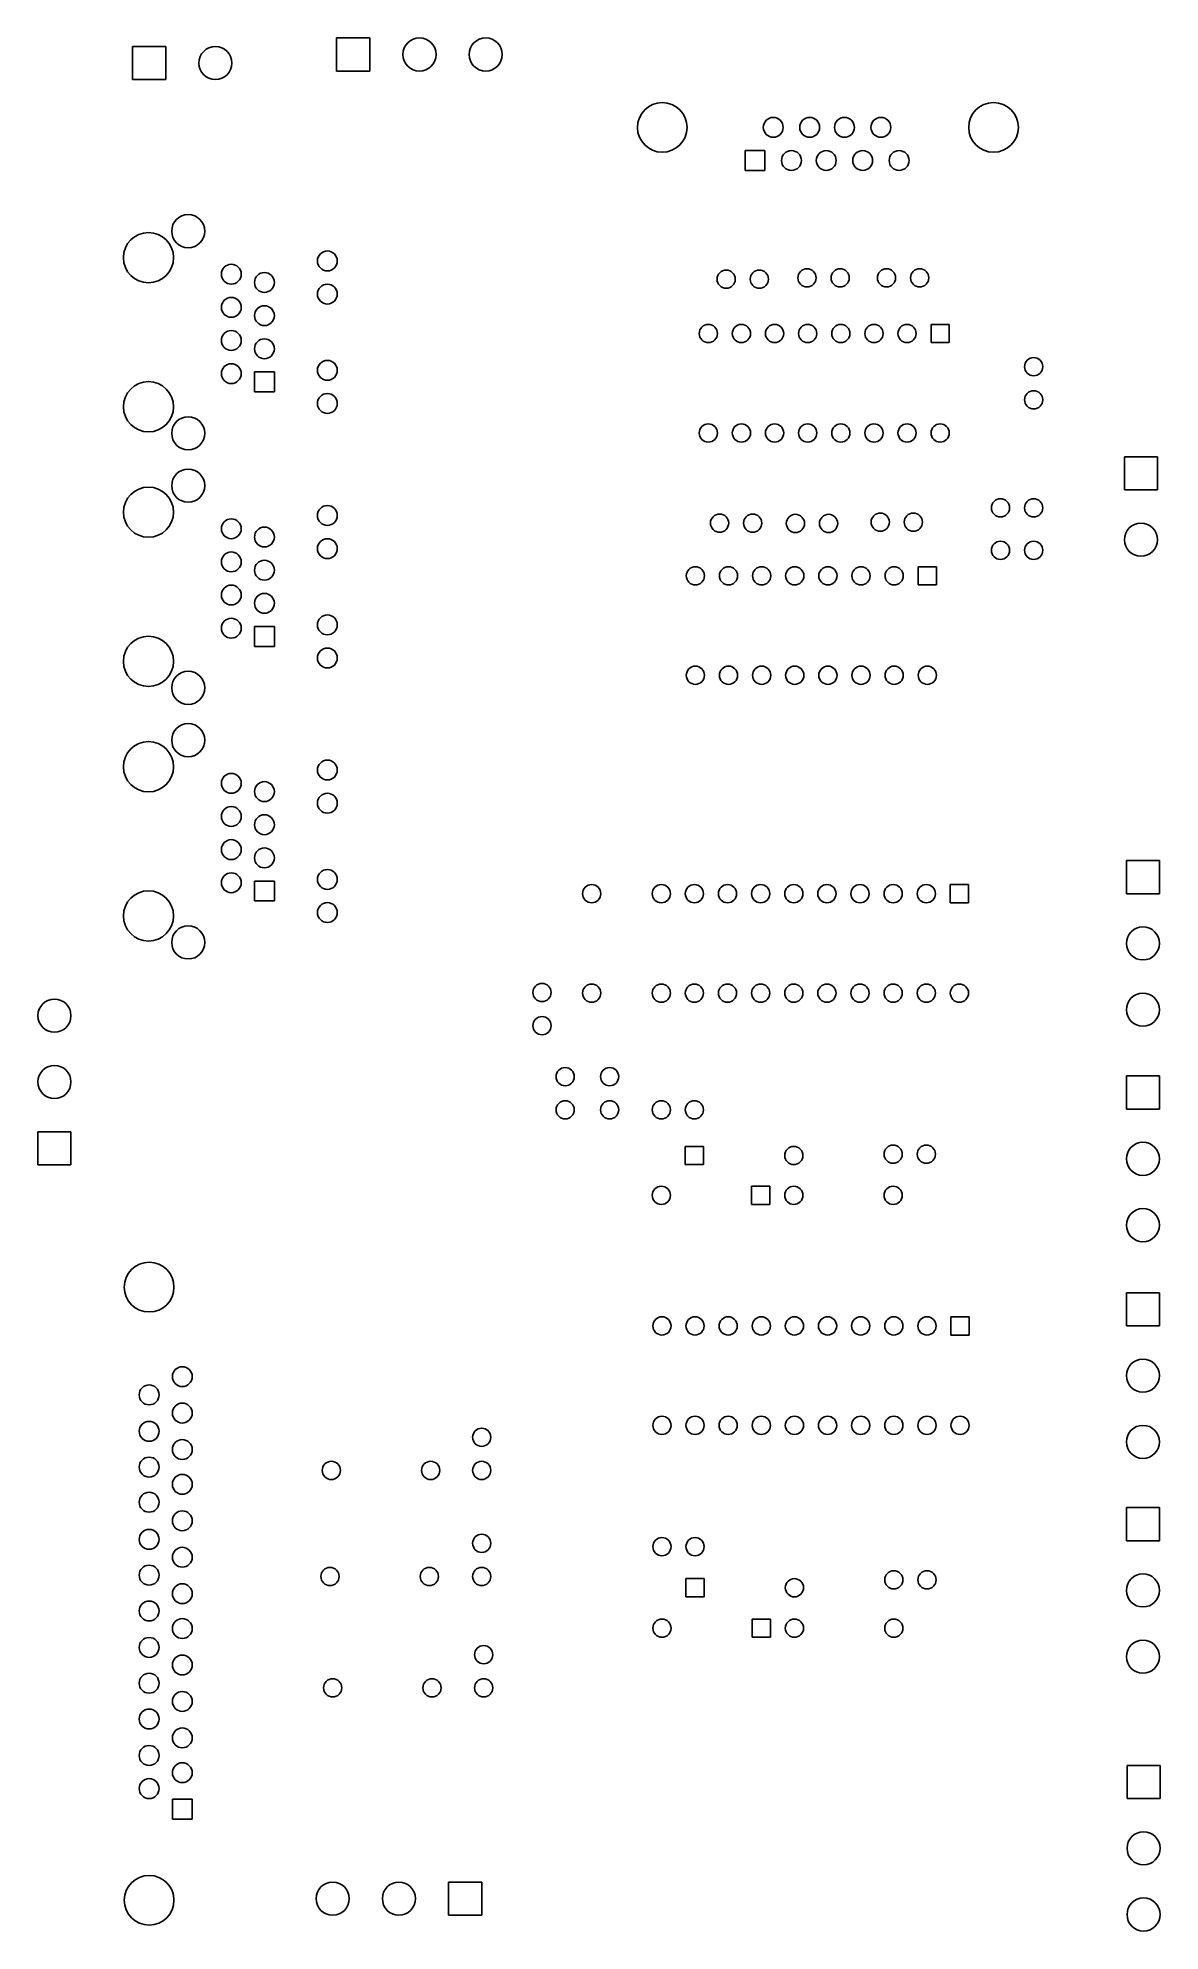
# Model space of a CAD drawing. Extents: x 29 to 115, y -187 to -42.
import ezdxf

# ---------------------------------------------------------------- set-up
doc = ezdxf.new("R2010")
doc.units = 0
doc.header["$MEASUREMENT"] = 0
doc.layers.add('BLACK', color=250, linetype='CONTINUOUS')

msp = doc.modelspace()

# ---------------------------------------------------------------- linework, layer by layer
at = {"layer": 'BLACK'}
for p, q in [((51.9684, -41.5036), (51.9684, -44.0436)), ((54.5084, -41.5036), (51.9684, -41.5036)), ((54.5084, -44.0436), (54.5084, -41.5036)), ((36.322, -42.164), (36.322, -44.704)), ((38.862, -42.164), (36.322, -42.164)), ((38.862, -44.704), (38.862, -42.164)), ((36.322, -44.704), (38.862, -44.704)), ((51.9684, -44.0436), (54.5084, -44.0436)), ((83.2866, -50.1396), (83.2866, -51.6636)), ((84.8106, -50.1396), (83.2866, -50.1396)), ((84.8106, -51.6636), (84.8106, -50.1396)), ((83.2866, -51.6636), (84.8106, -51.6636)), ((98.9457, -63.4619), (97.5487, -63.4619)), ((97.5487, -63.4619), (97.5487, -64.8589)), ((98.9457, -64.8589), (98.9457, -63.4619)), ((97.5487, -64.8589), (98.9457, -64.8589)), ((47.1932, -67.1068), (45.6692, -67.1068)), ((45.6692, -67.1068), (45.6692, -68.6308)), ((47.1932, -68.6308), (47.1932, -67.1068)), ((45.6692, -68.6308), (47.1932, -68.6308)), ((114.91, -73.6092), (112.37, -73.6092)), ((112.37, -73.6092), (112.37, -76.1492)), ((114.91, -76.1492), (114.91, -73.6092)), ((112.37, -76.1492), (114.91, -76.1492)), ((97.9551, -82.0293), (96.5581, -82.0293)), ((96.5581, -82.0293), (96.5581, -83.4263)), ((97.9551, -83.4263), (97.9551, -82.0293)), ((96.5581, -83.4263), (97.9551, -83.4263)), ((47.1932, -86.614), (45.6692, -86.614)), ((45.6692, -86.614), (45.6692, -88.138)), ((47.1932, -88.138), (47.1932, -86.614)), ((45.6692, -88.138), (47.1932, -88.138)), ((115.062, -104.546), (112.522, -104.546)), ((112.522, -104.546), (112.522, -107.086)), ((115.062, -107.086), (115.062, -104.546)), ((47.1932, -106.121), (45.6692, -106.121)), ((45.6692, -106.121), (45.6692, -107.645)), ((47.1932, -107.645), (47.1932, -106.121)), ((100.419, -106.388), (99.0219, -106.388)), ((99.0219, -106.388), (99.0219, -107.785)), ((100.419, -107.785), (100.419, -106.388)), ((112.522, -107.086), (115.062, -107.086)), ((45.6692, -107.645), (47.1932, -107.645)), ((99.0219, -107.785), (100.419, -107.785)), ((115.062, -121.056), (112.522, -121.056)), ((112.522, -121.056), (112.522, -123.596)), ((115.062, -123.596), (115.062, -121.056)), ((112.522, -123.596), (115.062, -123.596)), ((31.5976, -125.324), (29.0576, -125.324)), ((29.0576, -125.324), (29.0576, -127.864)), ((31.5976, -127.864), (31.5976, -125.324)), ((80.0989, -126.454), (78.7019, -126.454)), ((78.7019, -126.454), (78.7019, -127.851)), ((80.0989, -127.851), (80.0989, -126.454)), ((29.0576, -127.864), (31.5976, -127.864)), ((78.7019, -127.851), (80.0989, -127.851)), ((83.7819, -129.502), (83.7819, -130.899)), ((85.1789, -129.502), (83.7819, -129.502)), ((85.1789, -130.899), (85.1789, -129.502)), ((83.7819, -130.899), (85.1789, -130.899)), ((115.062, -137.668), (112.522, -137.668)), ((112.522, -137.668), (112.522, -140.208)), ((115.062, -140.208), (115.062, -137.668)), ((100.47, -139.51), (99.0727, -139.51)), ((99.0727, -139.51), (99.0727, -140.907)), ((100.47, -140.907), (100.47, -139.51)), ((112.522, -140.208), (115.062, -140.208)), ((99.0727, -140.907), (100.47, -140.907)), ((115.062, -154.127), (112.522, -154.127)), ((112.522, -154.127), (112.522, -156.667)), ((115.062, -156.667), (115.062, -154.127)), ((112.522, -156.667), (115.062, -156.667)), ((80.1497, -159.576), (78.7527, -159.576)), ((78.7527, -159.576), (78.7527, -160.973)), ((80.1497, -160.973), (80.1497, -159.576)), ((78.7527, -160.973), (80.1497, -160.973)), ((83.8327, -162.674), (83.8327, -164.071)), ((85.2297, -162.674), (83.8327, -162.674)), ((85.2297, -164.071), (85.2297, -162.674)), ((83.8327, -164.071), (85.2297, -164.071)), ((115.113, -173.888), (112.573, -173.888)), ((112.573, -173.888), (112.573, -176.428)), ((115.113, -176.428), (115.113, -173.888)), ((40.894, -176.479), (39.37, -176.479)), ((39.37, -176.479), (39.37, -178.003)), ((40.894, -178.003), (40.894, -176.479)), ((112.573, -176.428), (115.113, -176.428)), ((39.37, -178.003), (40.894, -178.003)), ((63.0936, -182.829), (60.5536, -182.829)), ((60.5536, -182.829), (60.5536, -185.369)), ((63.0936, -185.369), (63.0936, -182.829)), ((60.5536, -185.369), (63.0936, -185.369))]:
    msp.add_line(p, q, dxfattribs=at)
for centre, radius in [((58.3184, -42.7736), 1.27), ((63.3984, -42.7736), 1.27), ((42.672, -43.434), 1.27), ((76.9366, -48.3616), 1.905), ((85.4456, -48.3616), 0.762), ((88.2396, -48.3616), 0.762), ((90.9066, -48.3616), 0.762), ((93.7006, -48.3616), 0.762), ((102.337, -48.3616), 1.905), ((86.8426, -50.9016), 0.762), ((89.5096, -50.9016), 0.762), ((92.3036, -50.9016), 0.762), ((95.0976, -50.9016), 0.762), ((40.5892, -56.3118), 1.27), ((37.5412, -58.3438), 1.9253), ((51.2572, -58.5978), 0.762), ((43.8912, -59.6138), 0.762), ((81.8388, -59.9948), 0.6985), ((84.3788, -59.9948), 0.6985), ((88.0364, -59.8932), 0.6985), ((90.5764, -59.8932), 0.6985), ((94.1324, -59.8932), 0.6985), ((96.6724, -59.8932), 0.6985), ((46.4312, -60.2488), 0.762), ((51.2572, -61.1378), 0.762), ((43.8912, -62.1538), 0.762), ((46.4312, -62.7888), 0.762), ((80.4672, -64.1604), 0.6985), ((83.0072, -64.1604), 0.6985), ((85.5472, -64.1604), 0.6985), ((88.0872, -64.1604), 0.6985), ((90.6272, -64.1604), 0.6985), ((93.1672, -64.1604), 0.6985), ((95.7072, -64.1604), 0.6985), ((43.8912, -64.6938), 0.762), ((46.4312, -65.3288), 0.762), ((43.8912, -67.2338), 0.762), ((51.2572, -66.9798), 0.762), ((105.41, -66.7004), 0.6985), ((37.5412, -69.7738), 1.9253), ((51.2572, -69.5198), 0.762), ((105.41, -69.2404), 0.6985), ((40.5892, -71.8058), 1.27), ((80.4672, -71.7804), 0.6985), ((83.0072, -71.7804), 0.6985), ((85.5472, -71.7804), 0.6985), ((88.0872, -71.7804), 0.6985), ((90.6272, -71.7804), 0.6985), ((93.1672, -71.7804), 0.6985), ((95.7072, -71.7804), 0.6985), ((98.2472, -71.7804), 0.6985), ((40.5892, -75.819), 1.27), ((37.5412, -77.851), 1.9253), ((102.87, -77.5208), 0.6985), ((105.41, -77.5208), 0.6985), ((51.2572, -78.105), 0.762), ((81.3308, -78.6892), 0.6985), ((83.8708, -78.6892), 0.6985), ((87.1474, -78.7146), 0.6985), ((89.6874, -78.7146), 0.6985), ((93.6498, -78.613), 0.6985), ((96.1898, -78.613), 0.6985), ((43.8912, -79.121), 0.762), ((46.4312, -79.756), 0.762), ((113.64, -79.9592), 1.27), ((43.8912, -81.661), 0.762), ((51.2572, -80.645), 0.762), ((102.87, -80.772), 0.6985), ((105.41, -80.772), 0.6985), ((46.4312, -82.296), 0.762), ((79.4766, -82.7278), 0.6985), ((82.0166, -82.7278), 0.6985), ((84.5566, -82.7278), 0.6985), ((87.0966, -82.7278), 0.6985), ((89.6366, -82.7278), 0.6985), ((92.1766, -82.7278), 0.6985), ((94.7166, -82.7278), 0.6985), ((43.8912, -84.201), 0.762), ((46.4312, -84.836), 0.762), ((43.8912, -86.741), 0.762), ((51.2572, -86.487), 0.762), ((37.5412, -89.281), 1.9253), ((51.2572, -89.027), 0.762), ((79.4766, -90.3478), 0.6985), ((82.0166, -90.3478), 0.6985), ((84.5566, -90.3478), 0.6985), ((87.0966, -90.3478), 0.6985), ((89.6366, -90.3478), 0.6985), ((92.1766, -90.3478), 0.6985), ((94.7166, -90.3478), 0.6985), ((97.2566, -90.3478), 0.6985), ((40.5892, -91.313), 1.27), ((40.5892, -95.3262), 1.27), ((37.5412, -97.3582), 1.9253), ((51.2572, -97.6122), 0.762), ((43.8912, -98.6282), 0.762), ((46.4312, -99.2632), 0.762), ((51.2572, -100.152), 0.762), ((43.8912, -101.168), 0.762), ((46.4312, -101.803), 0.762), ((43.8912, -103.708), 0.762), ((46.4312, -104.343), 0.762), ((43.8912, -106.248), 0.762), ((51.2572, -105.994), 0.762), ((37.5412, -108.788), 1.9253), ((71.5264, -107.086), 0.6985), ((76.8604, -107.086), 0.6985), ((79.4004, -107.086), 0.6985), ((81.9404, -107.086), 0.6985), ((84.4804, -107.086), 0.6985), ((87.0204, -107.086), 0.6985), ((89.5604, -107.086), 0.6985), ((92.1004, -107.086), 0.6985), ((94.6404, -107.086), 0.6985), ((97.1804, -107.086), 0.6985), ((51.2572, -108.534), 0.762), ((40.5892, -110.82), 1.27), ((113.792, -110.896), 1.27), ((67.7164, -114.656), 0.6985), ((71.5264, -114.706), 0.6985), ((76.8604, -114.706), 0.6985), ((79.4004, -114.706), 0.6985), ((81.9404, -114.706), 0.6985), ((84.4804, -114.706), 0.6985), ((87.0204, -114.706), 0.6985), ((89.5604, -114.706), 0.6985), ((92.1004, -114.706), 0.6985), ((94.6404, -114.706), 0.6985), ((97.1804, -114.706), 0.6985), ((99.7204, -114.706), 0.6985), ((30.3276, -116.434), 1.27), ((113.792, -115.976), 1.27), ((67.7164, -117.196), 0.6985), ((30.3276, -121.514), 1.27), ((69.4944, -121.107), 0.6985), ((72.898, -121.107), 0.6985), ((69.4944, -123.647), 0.6985), ((72.898, -123.647), 0.6985), ((76.8604, -123.647), 0.6985), ((79.4004, -123.647), 0.6985), ((113.792, -127.406), 1.27), ((87.0204, -127.152), 0.6985), ((94.6404, -127.051), 0.6985), ((97.1804, -127.051), 0.6985), ((76.8604, -130.2), 0.6985), ((87.0204, -130.2), 0.6985), ((94.6404, -130.2), 0.6985), ((113.792, -132.486), 1.27), ((37.592, -137.236), 1.905), ((76.9112, -140.208), 0.6985), ((79.4512, -140.208), 0.6985), ((81.9912, -140.208), 0.6985), ((84.5312, -140.208), 0.6985), ((87.0712, -140.208), 0.6985), ((89.6112, -140.208), 0.6985), ((92.1512, -140.208), 0.6985), ((94.6912, -140.208), 0.6985), ((97.2312, -140.208), 0.6985), ((40.132, -144.094), 0.762), ((113.792, -144.018), 1.27), ((37.592, -145.491), 0.762), ((40.132, -146.888), 0.762), ((37.592, -148.285), 0.762), ((76.9112, -147.828), 0.6985), ((79.4512, -147.828), 0.6985), ((81.9912, -147.828), 0.6985), ((84.5312, -147.828), 0.6985), ((87.0712, -147.828), 0.6985), ((89.6112, -147.828), 0.6985), ((92.1512, -147.828), 0.6985), ((94.6912, -147.828), 0.6985), ((97.2312, -147.828), 0.6985), ((99.7712, -147.828), 0.6985), ((113.792, -149.098), 1.27), ((40.132, -149.682), 0.762), ((63.0936, -148.742), 0.6985), ((37.592, -151.028), 0.762), ((51.562, -151.282), 0.6985), ((59.182, -151.282), 0.6985), ((63.0936, -151.282), 0.6985), ((40.132, -152.349), 0.762), ((37.592, -153.721), 0.762), ((40.132, -155.143), 0.762), ((37.592, -156.566), 0.762), ((63.0936, -156.87), 0.6985), ((76.9112, -157.124), 0.6985), ((79.4512, -157.124), 0.6985), ((40.132, -157.937), 0.762), ((37.592, -159.309), 0.762), ((51.4604, -159.41), 0.6985), ((59.0804, -159.41), 0.6985), ((63.0936, -159.41), 0.6985), ((87.0712, -160.274), 0.6985), ((94.6912, -159.664), 0.6985), ((97.2312, -159.664), 0.6985), ((113.792, -160.477), 1.27), ((40.132, -160.731), 0.762), ((37.592, -162.052), 0.762), ((40.132, -163.398), 0.762), ((76.9112, -163.373), 0.6985), ((87.0712, -163.373), 0.6985), ((94.6912, -163.373), 0.6985), ((37.592, -164.846), 0.762), ((63.246, -165.405), 0.6985), ((113.792, -165.557), 1.27), ((37.592, -167.589), 0.762), ((40.132, -166.192), 0.762), ((40.132, -168.986), 0.762), ((51.6636, -167.945), 0.6985), ((59.2836, -167.945), 0.6985), ((63.246, -167.945), 0.6985), ((37.592, -170.332), 0.762), ((40.132, -171.78), 0.762), ((37.592, -173.126), 0.762), ((40.132, -174.447), 0.762), ((37.592, -175.666), 0.762), ((113.843, -180.238), 1.27), ((37.592, -184.226), 1.905), ((51.6636, -184.099), 1.27), ((56.7436, -184.099), 1.27), ((113.843, -185.318), 1.27)]:
    msp.add_circle(centre, radius, dxfattribs=at)

doc.saveas('drawing.dxf')
